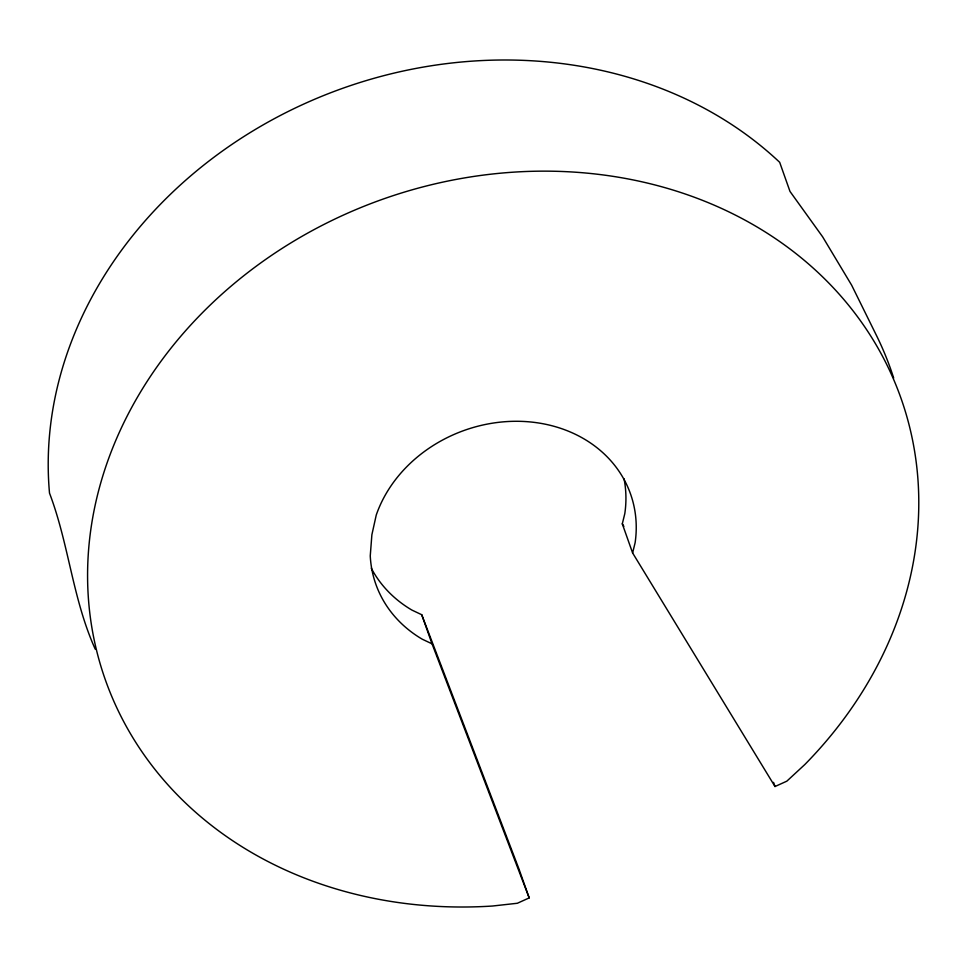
<?xml version="1.0" encoding="UTF-8"?>
<svg xmlns="http://www.w3.org/2000/svg" width="967" height="967" viewBox="0 0 967 967"><rect width="100%" height="100%" fill="white"/><g stroke="black" fill="none" stroke-linecap="round" stroke-linejoin="round"><path stroke-width="1.45" d="M371.28 568.209A135.102 115.448 -19.5 0 0 411.93 610.092L421.721 614.722L518.892 868.777L529.191 897.896L517.357 903.263L492.554 906.019A421.999 360.582 -19.5 0 1 102.623 476.526A421.999 360.582 -19.5 0 1 707.614 202.405A421.999 360.582 -19.5 0 1 804.822 764.534L786.836 781.167L775.002 786.522L632.611 552.955L622.301 523.836L624.803 513.646A135.102 115.448 -19.5 0 0 624.041 478.762M632.611 552.955L635.114 542.753A135.102 115.448 -19.5 0 0 531.898 422.108A135.102 115.448 -19.5 0 0 376.26 515.012L371.884 534.739L370.252 555.904A135.102 115.448 -19.5 0 0 422.241 639.199L432.031 643.829L529.191 897.896M622.301 523.836L623.86 526.411M95.262 649.195C72.682 599.359 68.838 543.901 49.51 493.146A421.999 360.582 -19.5 0 1 304.545 103.699A421.999 360.582 -19.5 0 1 779.68 162.311L789.991 191.43L822.627 236.818L851.649 285.192L876.743 336.032A421.999 360.582 -19.5 0 1 893.677 378.037M773.527 782.363L775.002 786.522M421.721 614.722L432.031 643.829"/></g></svg>
